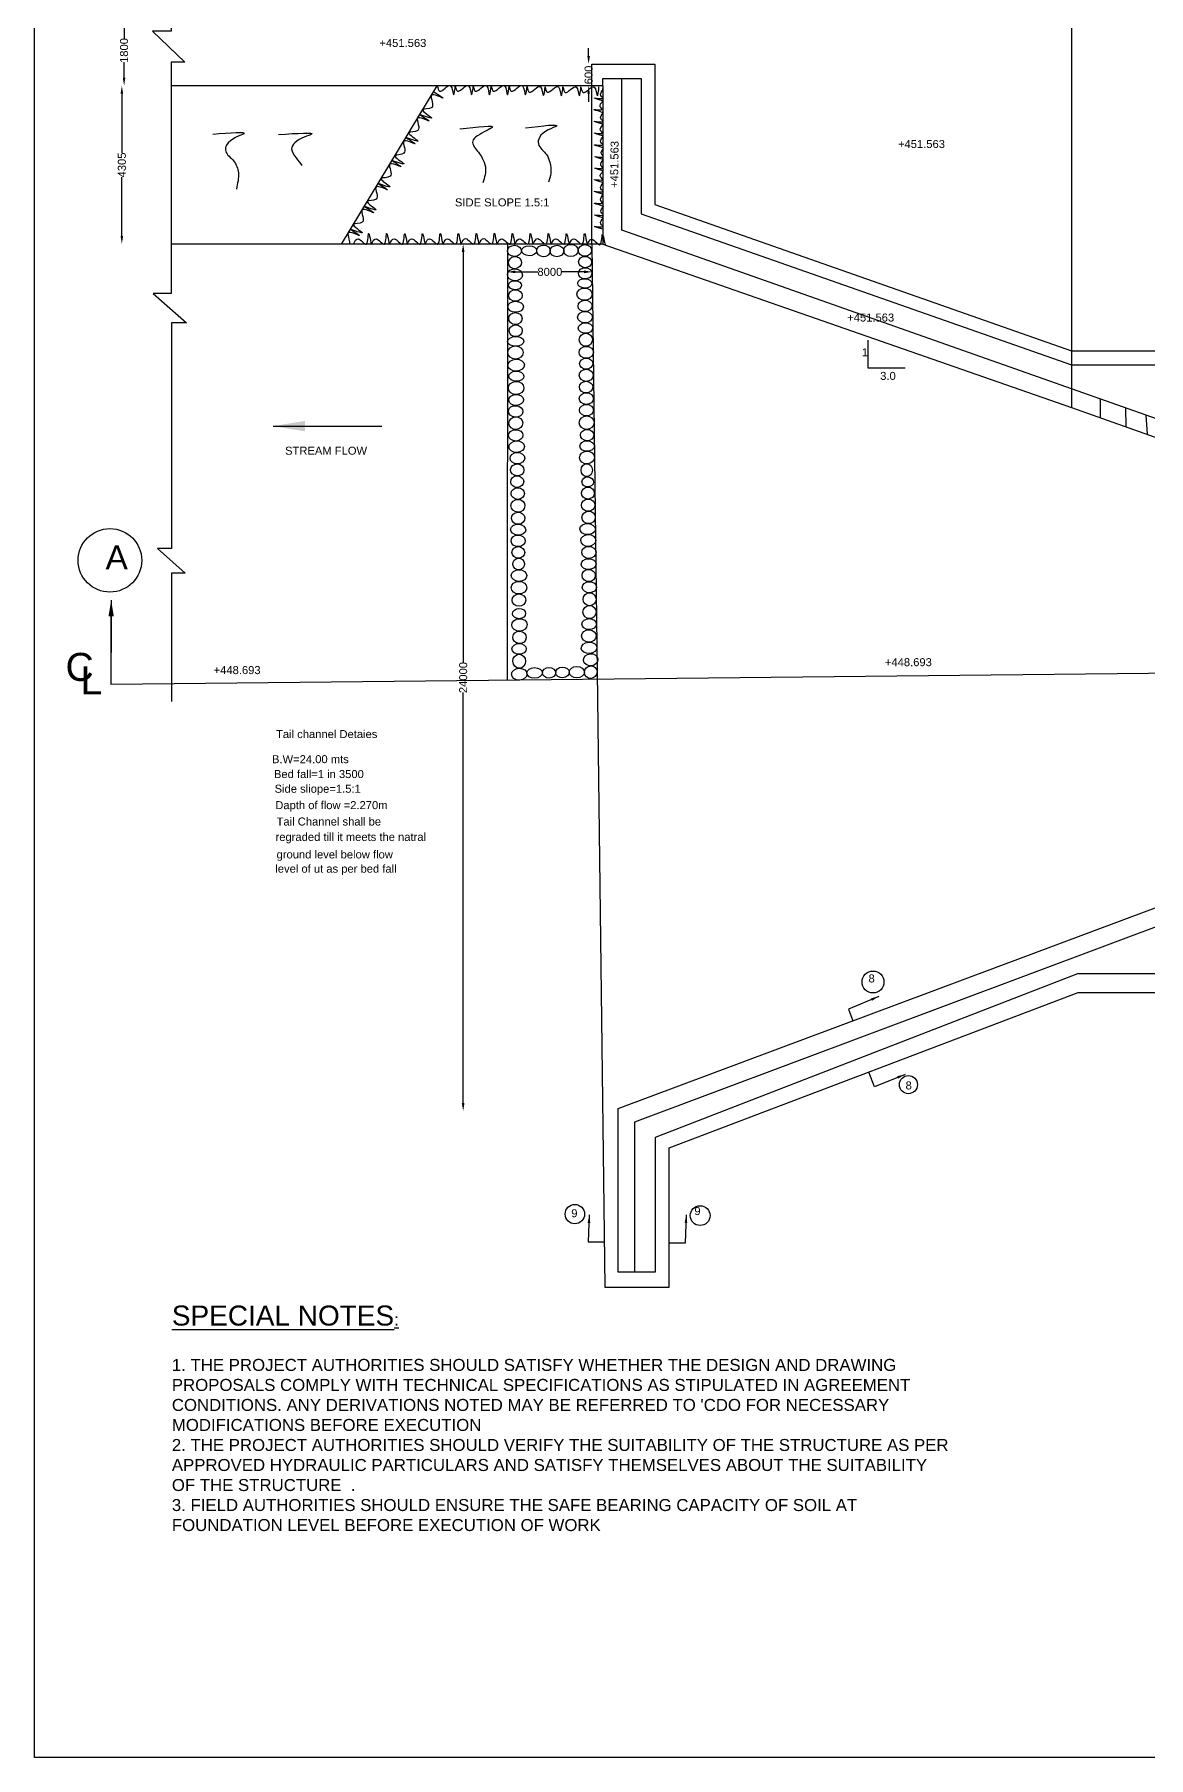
# Model space of a CAD drawing. Header units: millimetres. Extents: x 2122481 to 2151185, y 45593541 to 45612250.
# Drawn here: x 2122481 to 2129435, y 45593541 to 45604304 of the extents above; entities that cross this region are included whole.
import ezdxf

# ---------------------------------------------------------------- set-up
doc = ezdxf.new("R2010")
doc.units = ezdxf.units.MM
doc.header["$MEASUREMENT"] = 0
doc.header["$PDMODE"] = 32
doc.header["$PDSIZE"] = 300
for name, color, linetype in [('DIMENSIONS', 7, 'Continuous'), ('DRAWING', 2, 'Continuous'), ('TEXT', 7, 'Continuous')]:
    doc.layers.add(name, color=color, linetype=linetype)
doc.styles.get("Standard").update_dxf_attribs({"font": 'arial.ttf', "height": 50})
doc.dimstyles.get("Standard").update_dxf_attribs({"dimtxt": 50, "dimasz": 50, "dimexe": 0.18, "dimexo": 0.0625, "dimgap": 0.09, "dimtad": 0, "dimdec": 0, "dimzin": 0, "dimdsep": 46, "dimtxsty": 'Standard', "dimcen": 0.09, "dimse1": 1, "dimse2": 1, "dimadec": 0, "dimazin": 0, "dimtfac": 1, "dimtdec": 0, "dimtofl": 0, "dimtmove": 0, "dimatfit": 3, "dimfxl": 1, "dimtolj": 1, "dimtzin": 0, "dimarcsym": 0})

# ---------------------------------------------------------------- blocks, each defined once
blk = doc.blocks.new('*D90')
at = {"layer": 'Defpoints', "color": 0, "transparency": 16777216}
for p in [(2125157, 45602995), (2125157, 45602995), (2125231, 45597580)]:
    blk.add_point(p, dxfattribs=at)
at = {"layer": 'DIMENSIONS', "color": 0, "lineweight": -2, "transparency": 16777216}
for p, q in [((2125157, 45602945), (2125157, 45600382)), ((2125157, 45597630), (2125157, 45600193))]:
    blk.add_line(p, q, dxfattribs=at)
at = {"layer": 'DIMENSIONS', "color": 0, "transparency": 16777216}
for points in [[(2125148, 45602945), (2125165, 45602945), (2125157, 45602995)], [(2125148, 45597630), (2125165, 45597630), (2125157, 45597580)]]:
    blk.add_solid(points, dxfattribs=at)
at = {"layer": 'DIMENSIONS', "color": 0, "transparency": 16777216, "insert": (2125157, 45600287), "char_height": 50, "attachment_point": 5, "rotation": 90}
blk.add_mtext('\\A1;24000', dxfattribs=at)
blk = doc.blocks.new('*D91')
at = {"layer": 'Defpoints', "color": 0, "transparency": 16777216}
for p in [(2125940, 45604119), (2125959, 45604119), (2125959, 45603984)]:
    blk.add_point(p, dxfattribs=at)
at = {"layer": 'DIMENSIONS', "color": 0, "lineweight": -2, "transparency": 16777216}
for p, q in [((2125940, 45604169), (2125940, 45604219)), ((2125940, 45603934), (2125940, 45603884))]:
    blk.add_line(p, q, dxfattribs=at)
at = {"layer": 'DIMENSIONS', "color": 0, "transparency": 16777216}
for points in [[(2125932, 45604169), (2125948, 45604169), (2125940, 45604119)], [(2125932, 45603934), (2125948, 45603934), (2125940, 45603984)]]:
    blk.add_solid(points, dxfattribs=at)
at = {"layer": 'DIMENSIONS', "color": 0, "transparency": 16777216, "insert": (2125940, 45604051), "char_height": 50, "attachment_point": 5, "rotation": 90}
blk.add_mtext('\\A1;600', dxfattribs=at)
blk = doc.blocks.new('*D92')
at = {"layer": 'Defpoints', "color": 0, "transparency": 16777216}
for p in [(2123026, 45603984), (2123333, 45603984), (2123333, 45602995)]:
    blk.add_point(p, dxfattribs=at)
at = {"layer": 'DIMENSIONS', "color": 0, "lineweight": -2, "transparency": 16777216}
for p, q in [((2123026, 45603934), (2123026, 45603565)), ((2123026, 45603045), (2123026, 45603413))]:
    blk.add_line(p, q, dxfattribs=at)
at = {"layer": 'DIMENSIONS', "color": 0, "transparency": 16777216}
for points in [[(2123018, 45603934), (2123034, 45603934), (2123026, 45603984)], [(2123018, 45603045), (2123034, 45603045), (2123026, 45602995)]]:
    blk.add_solid(points, dxfattribs=at)
at = {"layer": 'DIMENSIONS', "color": 0, "transparency": 16777216, "insert": (2123026, 45603489), "char_height": 50, "attachment_point": 5, "rotation": 90}
blk.add_mtext('\\A1;4305', dxfattribs=at)
blk = doc.blocks.new('*D93')
at = {"layer": 'Defpoints', "color": 0, "transparency": 16777216}
for p in [(2123040, 45604424), (2123333, 45604424), (2123333, 45603984)]:
    blk.add_point(p, dxfattribs=at)
at = {"layer": 'DIMENSIONS', "color": 0, "lineweight": -2, "transparency": 16777216}
for p, q in [((2123040, 45604374), (2123040, 45604276)), ((2123040, 45604034), (2123040, 45604132))]:
    blk.add_line(p, q, dxfattribs=at)
at = {"layer": 'DIMENSIONS', "color": 0, "transparency": 16777216}
for points in [[(2123032, 45604374), (2123048, 45604374), (2123040, 45604424)], [(2123032, 45604034), (2123048, 45604034), (2123040, 45603984)]]:
    blk.add_solid(points, dxfattribs=at)
at = {"layer": 'DIMENSIONS', "color": 0, "transparency": 16777216, "insert": (2123040, 45604204), "char_height": 50, "attachment_point": 5, "rotation": 90}
blk.add_mtext('\\A1;1800', dxfattribs=at)
blk = doc.blocks.new('*D105')
at = {"layer": 'Defpoints', "color": 0}
for p in [(2125433, 45602789), (2125962, 45602821), (2125962, 45602796)]:
    blk.add_point(p, dxfattribs=at)
at = {"layer": 'TEXT', "color": 0, "lineweight": -2}
for p, q in [((2125483, 45602821), (2125623, 45602821)), ((2125912, 45602821), (2125772, 45602821))]:
    blk.add_line(p, q, dxfattribs=at)
at = {"layer": 'TEXT', "color": 0}
for points in [[(2125483, 45602830), (2125483, 45602813), (2125433, 45602821)], [(2125912, 45602830), (2125912, 45602813), (2125962, 45602821)]]:
    blk.add_solid(points, dxfattribs=at)
at = {"layer": 'TEXT', "color": 0, "insert": (2125698, 45602821), "char_height": 50, "attachment_point": 5}
blk.add_mtext('\\A1;8000', dxfattribs=at)

msp = doc.modelspace()

# ---------------------------------------------------------------- linework, layer by layer
at = {"layer": 'DRAWING', "color": 0}
for points in [[(2123332.9, 45606602.7), (2123332.9, 45605418), (2123224.4, 45605418), (2123419.5, 45605226.8), (2123332.9, 45605226.8), (2123332.9, 45604324.3), (2123217.8, 45604324.3), (2123418.2, 45604131.6), (2123332.9, 45604131.6), (2123332.9, 45602686.5), (2123222, 45602686.5), (2123429.7, 45602501.9), (2123335.2, 45602501.9), (2123335.2, 45601092.5), (2123249, 45601092.5), (2123420.3, 45600938.6), (2123335.2, 45600938.6), (2123335.2, 45600136.7)], [(2128544, 45604879.5), (2128955.4, 45604424.3), (2128955.4, 45601973.6)], [(2125959.2, 45602995.1), (2125959.2, 45604119.4), (2126353.1, 45604119.4), (2126353.1, 45603241.7), (2128955.4, 45602327.7), (2130295.5, 45602327.7), (2130295.5, 45601867.4)], [(2126028.2, 45603983.6), (2126028.2, 45604028.9), (2126268, 45604028.9), (2126268, 45603184.6), (2128955.4, 45602240.8), (2130220.4, 45602240.8), (2130220.4, 45598435.5), (2128992.3, 45598435.5), (2126354.6, 45597413.4), (2126354.6, 45596572.1), (2126123.7, 45596572.1), (2126123.7, 45597594.5), (2129650.5, 45598912.7), (2129633.6, 45601850.3), (2130220.4, 45602240.8)], [(2129633.6, 45601850.3), (2126148.2, 45603080.9), (2126148.1, 45604028.9)], [(2126028.2, 45603983.6), (2123332.9, 45603983.6)], [(2126028.2, 45603983.6), (2126028.2, 45602995.1), (2123332.9, 45602995.1)], [(2124397.7, 45602995.1), (2124995.2, 45603983.6)], [(2125433.5, 45602995.1), (2125432.1, 45600270.4)], [(2125959.2, 45602995.1), (2126041.1, 45596478.4), (2126443.2, 45596478.4), (2126443.2, 45597348.8), (2128995.6, 45598319.7), (2130314.3, 45598319.7), (2130314.3, 45598775.9), (2131509.1, 45598775.9)], [(2126028.2, 45602995.1), (2128955.4, 45601973.6), (2129634.3, 45601733.3)], [(2146775.2, 45600442.8), (2146775.2, 45600346), (2135873.4, 45600346), (2130220.4, 45600321), (2122959.2, 45600244.2), (2122959.2, 45600712.3)], [(2129650.5, 45598912.7), (2129650.5, 45598792.2), (2126226.2, 45597508.9), (2126226.2, 45596572.1)]]:
    msp.add_lwpolyline(points, dxfattribs=at)
msp.add_circle((2122951.6, 45601019), 198.4, dxfattribs=at)
for centre, major_axis, ratio in [((2125477, 45602952.3), (-43.7, 1.3), 0.7952051), ((2125568.3, 45602953.5), (-47.3, 0.4), 0.6613514), ((2125658.2, 45602952.4), (-42.2, 1.2), 0.8672483), ((2125742.5, 45602951.5), (-43, 0.3), 0.8286956), ((2125829.4, 45602954.7), (-45, 0.4), 0.8386486), ((2125916.6, 45602955.3), (-41.9, -0.4), 0.8674783), ((2125480.1, 45602803.5), (-46.5, 2.4), 0.8059756), ((2125480.1, 45602878.9), (-40.2, -3.7), 0.9414582), ((2125918.5, 45602812.1), (-41.7, 1.7), 0.8323417), ((2125918, 45602882.8), (-40.9, 0.5), 0.8667524), ((2125480.5, 45602737.8), (-40.4, 2.2), 0.6978248), ((2125916.1, 45602749.4), (-44.4, 1.4), 0.6622447), ((2125484.4, 45602603.1), (-48.3, 0), 0.7149439), ((2125482.8, 45602673.2), (-42.8, 0), 0.8311996), ((2125914.9, 45602682), (-47.7, -0.3), 0.7875335), ((2125917.8, 45602608.3), (-43.9, -1.5), 0.8068951), ((2125482.8, 45602529.8), (-41.6, 0), 0.8915746), ((2125917.8, 45602538.3), (-46.6, -0.3), 0.7549891), ((2125485.1, 45602386.9), (-50.9, -1.3), 0.6003986), ((2125484.7, 45602453.4), (-41.1, -1.3), 0.8929743), ((2125920.9, 45602470.4), (-45.5, -0.7), 0.725061), ((2125922.8, 45602397.1), (-41.1, 0), 0.990283), ((2125483.6, 45602317.3), (-47.6, 0), 0.8684284), ((2125925.4, 45602318.9), (-45.1, -0.3), 0.8110344), ((2125487.2, 45602238), (-51.9, -1.7), 0.7177501), ((2125488.6, 45602169.3), (-47.5, -1.1), 0.6632454), ((2125925.2, 45602175), (-43.4, 0.6), 0.8696636), ((2125925.2, 45602247.7), (-41.2, 0.6), 0.8368462), ((2125487.6, 45602096.1), (-48.8, -1.4), 0.8334352), ((2125924.5, 45602101.4), (-41.9, 0.8), 0.862396), ((2125484.5, 45601949.9), (-45, 3.4), 0.791052), ((2125487.2, 45602021), (-46.3, -2.1), 0.7436199), ((2125925.9, 45602029.6), (-44.2, 0.3), 0.8170612), ((2125926.2, 45601957.7), (-43.7, 0), 0.8260668), ((2125485.6, 45601875.9), (-43.3, -1.7), 0.9200403), ((2125927.6, 45601879.2), (-46.1, 0), 0.9216674), ((2125484.9, 45601799.8), (-45.4, -1), 0.7758044), ((2125491.1, 45601729.4), (-49, -1.1), 0.7350733), ((2125930.6, 45601732.9), (-45.2, 0), 0.7186085), ((2125930.6, 45601801.6), (-41.9, 0.9), 0.8393419), ((2125495.4, 45601657.6), (-45.9, -0.5), 0.7756597), ((2125929.5, 45601661.6), (-46.4, -1.4), 0.8483795), ((2125494.2, 45601584), (-42.3, 1.8), 0.8797158), ((2125494.1, 45601511), (-40.5, -1.3), 0.9034698), ((2125928.3, 45601582.5), (0, 40.5), 0.86125), ((2125934.5, 45601509), (-36, 0.9), 0.8718443), ((2125497.6, 45601436.6), (-41.3, 0), 0.8766136), ((2125935.6, 45601439.6), (-40.3, 1.3), 0.923616), ((2125498.8, 45601360.3), (-43.7, 1.3), 0.9173422), ((2125937, 45601363.9), (-42.3, 0), 0.887874), ((2125939.7, 45601287.5), (-41.8, -0.6), 0.9313531), ((2125500.3, 45601210.7), (-47.2, 2.7), 0.711924), ((2125499.9, 45601282.2), (-41.1, -2.5), 0.9235129), ((2125933.9, 45601214.7), (-48.4, 2.3), 0.7119502), ((2125499.9, 45601141.2), (-44.4, -1.9), 0.8083446), ((2125937.6, 45601143.3), (-46.8, -0.9), 0.7914303), ((2125501, 45601068.8), (-39.9, 0.4), 0.9143364), ((2125503.4, 45600996.5), (-36.6, -2.8), 0.9804768), ((2125940.4, 45600995.7), (-46.4, -1.7), 0.720829), ((2125941.8, 45601068.6), (-44.3, -1.4), 0.853831), ((2125505.7, 45600924.2), (-49, 0.5), 0.7427863), ((2125940.4, 45600924.7), (-41.4, -0.8), 0.9194881), ((2125505, 45600848.6), (-48.6, 0.5), 0.8057222), ((2125505, 45600770.8), (-42.8, -0.4), 0.9038986), ((2125944.8, 45600851.3), (-44.8, -0.9), 0.7741365), ((2125946, 45600776.5), (0, 40.5), 0.9944074), ((2125505.7, 45600686.5), (-41.2, -0.5), 0.7680279), ((2125946, 45600696.4), (0, 41.2), 0.9991092), ((2125508.1, 45600615.8), (-48.1, -2.4), 0.8139174), ((2125508.3, 45600538), (-42.3, 2.3), 0.9144344), ((2125942, 45600546.8), (-45.5, 1.8), 0.8374798), ((2125943.1, 45600620.9), (-45.2, 0.5), 0.7577739), ((2125506.2, 45600466), (-44.7, 0), 0.7461767), ((2125942.7, 45600472.8), (-49, -3.2), 0.7302716), ((2125506.6, 45600389), (-0.4, 43.7), 0.9068112), ((2125866.8, 45600320.7), (-47.3, 0.4), 0.759664), ((2125953.1, 45600398.1), (-45.1, -4.1), 0.8446683), ((2125953.4, 45600320.8), (-39.4, -0.5), 1), ((2125507.3, 45600308.2), (-47.9, -0.5), 0.7728556), ((2125602.9, 45600316.2), (-48.6, -0.2), 0.681238), ((2125692.9, 45600316.8), (-41.4, -0.4), 0.793818), ((2125776.9, 45600319.1), (-42.6, -2), 0.7854859)]:
    msp.add_ellipse(centre, major_axis=major_axis, ratio=ratio, dxfattribs=at)
for points in [[(2123593.1, 45603681.4), (2123788, 45603684.2), (2123680, 45603613), (2123675, 45603574.9), (2123723.8, 45603514.9), (2123753.4, 45603439.8), (2123740.7, 45603338.9)], [(2124003.6, 45603679.5), (2124210.8, 45603680.8), (2124105.4, 45603627.7), (2124085.9, 45603588.8), (2124114, 45603532.9), (2124150.3, 45603486.6)], [(2125136.8, 45603714.5), (2125338.2, 45603722.5), (2125246.6, 45603671.7), (2125216.3, 45603637.8), (2125251.6, 45603568.2), (2125275.7, 45603531.9), (2125295.3, 45603477.4), (2125280.2, 45603377.5)], [(2125545.6, 45603721.1), (2125738.7, 45603731.9), (2125632.4, 45603660.4), (2125626.7, 45603620.9), (2125678.5, 45603551.7), (2125697.5, 45603505.9), (2125703.4, 45603436.3), (2125689, 45603381.8)]]:
    msp.add_spline(points, degree=3, dxfattribs=at)
at = {"layer": 'TEXT', "color": 0}
msp.add_lwpolyline([(2151126.1, 45593540.9), (2122480.5, 45593540.9), (2122480.5, 45612249.7), (2151126.1, 45612249.7)], close=True, dxfattribs=at)
at = {"layer": 'TEXT'}
msp.add_lwpolyline([(2127683.9, 45602394.3), (2127683.9, 45602222), (2127915.4, 45602222)], dxfattribs=at)
at = {"layer": 'TEXT', "color": 0}
for points in [[(2129133.4, 45602026.9), (2129133.3, 45601910.6)], [(2129291.6, 45601971.1), (2129294.8, 45601853.4)], [(2129419.4, 45601925.9), (2129426.3, 45601806.9)]]:
    msp.add_lwpolyline(points, dxfattribs=at)
for centre, radius in [((2127715.1, 45598385.4), 68.4), ((2127936.6, 45597744.2), 56.6), ((2125854.1, 45596935.6), 60.6), ((2126636.2, 45596926.1), 61.9)]:
    msp.add_circle(centre, radius, dxfattribs=at)
for points in [[(2124972.8, 45603946.5), (2125029.2, 45603907.3), (2124959.3, 45603924.3), (2124963.4, 45603884.3), (2124960.2, 45603848.3), (2124904.5, 45603833.6), (2124958.8, 45603784.1), (2124886.2, 45603803.3)], [(2124995.2, 45603983.6), (2125009.4, 45603949.3), (2125078.5, 45603983.6), (2125096.4, 45603927.8), (2125107.3, 45603983.6), (2125107.3, 45603983.8)], [(2125107.3, 45603983.6), (2125121.5, 45603949.3), (2125190.6, 45603983.6), (2125208.5, 45603927.8), (2125219.4, 45603983.6), (2125219.4, 45603983.8)], [(2125219.4, 45603983.6), (2125233.6, 45603949.3), (2125302.8, 45603983.6), (2125320.6, 45603927.8), (2125331.5, 45603983.6), (2125331.5, 45603983.8)], [(2125331.5, 45603983.6), (2125345.7, 45603949.3), (2125414.9, 45603983.6), (2125432.7, 45603927.8), (2125443.6, 45603983.6), (2125443.6, 45603983.8)], [(2125443.6, 45603983.6), (2125457.8, 45603949.3), (2125527, 45603983.6), (2125544.8, 45603927.8), (2125555.8, 45603983.6), (2125555.8, 45603983.8)], [(2125555.6, 45603977.9), (2125569.8, 45603943.6), (2125638.9, 45603977.9), (2125656.8, 45603922.1), (2125667.7, 45603977.9), (2125667.7, 45603978.1)], [(2125667.7, 45603977.2), (2125681.9, 45603942.9), (2125751, 45603977.2), (2125768.9, 45603921.4), (2125779.8, 45603977.2), (2125779.8, 45603977.4)], [(2125779.8, 45603976.5), (2125794, 45603942.2), (2125863.2, 45603976.5), (2125881, 45603920.8), (2125891.9, 45603976.5), (2125891.9, 45603976.8)], [(2125891.9, 45603975.9), (2125906.1, 45603941.6), (2125975.3, 45603975.9), (2125993.1, 45603920.1), (2126004, 45603975.9), (2126004, 45603976.1)], [(2126027.6, 45603889.2), (2125976.6, 45603907.5), (2126027.6, 45603907.5), (2126013.7, 45603931.8), (2126027.6, 45603962.8), (2126024.8, 45603962.8)], [(2124886.2, 45603803.3), (2124942.6, 45603764), (2124872.7, 45603781), (2124876.8, 45603741.1), (2124873.6, 45603705), (2124817.9, 45603690.3), (2124872.2, 45603640.9), (2124799.6, 45603660)], [(2126025.3, 45603817.4), (2125974.2, 45603835.7), (2126025.3, 45603835.7), (2126011.3, 45603860), (2126025.3, 45603891), (2126022.4, 45603891)], [(2126028.2, 45603743.8), (2125977.1, 45603762.1), (2126028.2, 45603762.1), (2126014.2, 45603786.4), (2126028.2, 45603817.4), (2126025.3, 45603817.4)], [(2126026.9, 45603670.5), (2125975.9, 45603688.8), (2126026.9, 45603688.8), (2126013, 45603713.1), (2126026.9, 45603744.1), (2126024, 45603744.1)], [(2124799.6, 45603660), (2124856, 45603620.8), (2124786.1, 45603637.8), (2124790.2, 45603597.8), (2124787, 45603561.8), (2124731.3, 45603547.1), (2124785.6, 45603497.6), (2124713, 45603516.7)], [(2126028.7, 45603596.9), (2125977.7, 45603615.2), (2126028.7, 45603615.2), (2126014.8, 45603639.5), (2126028.7, 45603670.5), (2126025.9, 45603670.5)], [(2126031.6, 45603523.4), (2125980.6, 45603541.6), (2126031.6, 45603541.6), (2126017.7, 45603566), (2126031.6, 45603596.9), (2126028.7, 45603596.9)], [(2124713, 45603516.7), (2124769.4, 45603477.5), (2124699.5, 45603494.5), (2124703.6, 45603454.5), (2124700.4, 45603418.5), (2124644.7, 45603403.8), (2124699, 45603354.3), (2124626.4, 45603373.5)], [(2126029.3, 45603451.6), (2125978.2, 45603469.9), (2126029.3, 45603469.9), (2126015.3, 45603494.2), (2126029.3, 45603525.2), (2126026.4, 45603525.2)], [(2124626.4, 45603373.5), (2124682.8, 45603334.3), (2124612.9, 45603351.3), (2124617, 45603311.3), (2124613.8, 45603275.3), (2124558.1, 45603260.5), (2124612.4, 45603211.1), (2124539.8, 45603230.2)], [(2126026.9, 45603379.8), (2125975.9, 45603398.1), (2126026.9, 45603398.1), (2126013, 45603422.4), (2126026.9, 45603453.4), (2126024.1, 45603453.4)], [(2126028.2, 45603306.2), (2125977.1, 45603324.5), (2126028.2, 45603324.5), (2126014.2, 45603348.8), (2126028.2, 45603379.8), (2126025.3, 45603379.8)], [(2126027.6, 45603232.7), (2125976.6, 45603251), (2126027.6, 45603251), (2126013.7, 45603275.3), (2126027.6, 45603306.3), (2126024.7, 45603306.3)], [(2124539.8, 45603230.2), (2124596.2, 45603191), (2124526.4, 45603208), (2124530.4, 45603168), (2124527.2, 45603132), (2124471.5, 45603117.3), (2124525.8, 45603067.8), (2124453.2, 45603087)], [(2126028.2, 45603087.4), (2125977.1, 45603105.7), (2126028.2, 45603105.7), (2126014.2, 45603130), (2126028.2, 45603161), (2126025.3, 45603161)], [(2126030.5, 45603159.1), (2125979.4, 45603177.4), (2126030.5, 45603177.4), (2126016.5, 45603201.7), (2126030.5, 45603232.7), (2126027.6, 45603232.7)], [(2124472.1, 45602995.1), (2124500.8, 45603028.2), (2124552.6, 45602995.1), (2124567.8, 45603060.8), (2124584.7, 45602995.1), (2124584.7, 45602995.6)], [(2124584.7, 45602995.1), (2124613.5, 45603028.2), (2124665.3, 45602995.1), (2124680.5, 45603060.8), (2124697.4, 45602995.1), (2124697.4, 45602995.6)], [(2124697.4, 45602995.1), (2124726.1, 45603028.2), (2124777.9, 45602995.1), (2124793.1, 45603060.8), (2124810, 45602995.1), (2124810, 45602995.6)], [(2124808, 45602995.1), (2124836.7, 45603028.2), (2124888.5, 45602995.1), (2124903.7, 45603060.8), (2124920.6, 45602995.1), (2124920.6, 45602995.6)], [(2124918.6, 45602995.1), (2124947.3, 45603028.2), (2124999.1, 45602995.1), (2125014.3, 45603060.8), (2125031.2, 45602995.1), (2125031.2, 45602995.6)], [(2125031.2, 45602995.6), (2125059.9, 45603028.6), (2125111.7, 45602995.6), (2125126.9, 45603061.3), (2125143.8, 45602995.6), (2125143.8, 45602996)], [(2125143.8, 45602996), (2125172.6, 45603029.1), (2125224.4, 45602996), (2125239.6, 45603061.7), (2125256.5, 45602996), (2125256.5, 45602996.5)], [(2125256.5, 45602996.5), (2125285.2, 45603029.5), (2125337, 45602996.5), (2125352.2, 45603062.2), (2125369.1, 45602996.5), (2125369.1, 45602996.9)], [(2125369.1, 45602995.1), (2125397.8, 45603028.2), (2125449.6, 45602995.1), (2125464.8, 45603060.8), (2125481.7, 45602995.1), (2125481.7, 45602995.6)], [(2125481.7, 45602995.6), (2125510.4, 45603028.6), (2125562.2, 45602995.6), (2125577.4, 45603061.3), (2125594.3, 45602995.6), (2125594.3, 45602996)], [(2125594.3, 45602995.8), (2125623, 45603028.9), (2125674.8, 45602995.8), (2125690, 45603061.5), (2125706.9, 45602995.8), (2125706.9, 45602996.3)], [(2125706.9, 45602995.1), (2125735.6, 45603028.2), (2125787.4, 45602995.1), (2125802.7, 45603060.8), (2125819.5, 45602995.1), (2125819.5, 45602995.6)], [(2125819.5, 45602995.6), (2125848.3, 45603028.6), (2125900.1, 45602995.6), (2125915.3, 45603061.3), (2125932.2, 45602995.6), (2125932.2, 45602996)], [(2125931.7, 45602991.7), (2125960.4, 45603024.8), (2126012.2, 45602991.7), (2126027.4, 45603057.4), (2126044.3, 45602991.7), (2126044.3, 45602992.2)]]:
    msp.add_spline(points, degree=3, dxfattribs=at)
msp.add_open_spline([(2124453.2, 45603087), (2124485.1, 45603066.5), (2124550.5, 45603024.6), (2124422.3, 45603090.1), (2124444.1, 45603029.2), (2124448.1, 45603002.8), (2124445, 45602995.1)], degree=3, knots=[0, 0, 0, 0, 68.7112397, 140.5975705, 180.7744404, 208.214507, 208.214507, 208.214507, 208.214507], dxfattribs=at)

# ---------------------------------------------------------------- texts
for s, height, p in [('+451.563', 50, (2124633.7, 45604226.2)), ('+451.563', 50, (2127871.3, 45603595.1)), ('SIDE SLOPE 1.5:1', 50, (2125105.4, 45603230.3)), ('STREAM FLOW', 50, (2124044.8, 45601679.2)), ('    A', 150, (2122691, 45600962.6)), ('C', 175, (2122674, 45600266.2)), ('L', 175, (2122768.2, 45600181.9)), ('+448.693', 50, (2123598.9, 45600308.7)), ('+448.693', 50, (2127789.6, 45600358.1)), ('Tail channel Detaies', 50, (2123988.4, 45599909.2)), ('B.W=24.00 mts', 50, (2123963.3, 45599752.3)), ('Bed fall=1 in 3500', 50, (2123975.6, 45599659.3)), ('Side sliope=1.5:1', 50, (2123979.7, 45599567.6)), ('Dapth of flow =2.270m', 50, (2123983.8, 45599465.1)), ('Tail Channel shall be', 50, (2123992, 45599362.8)), ('regraded till it meets the natral', 50, (2123985.5, 45599266.6)), ('ground level below flow', 50, (2123992, 45599157.3)), ('level of ut as per bed fall', 50, (2123984.1, 45599068.3)), ('8', 50, (2127687.5, 45598382.5)), ('8', 50, (2127918.7, 45597714.2)), ('9', 50, (2125831.6, 45596915.8)), ('9', 50, (2126600, 45596929.3))]:
    msp.add_text(s, height=height, dxfattribs=at).set_placement(p)
msp.add_text('+451.563', height=50, rotation=89.39544, dxfattribs=at).set_placement((2126124.3, 45603345.4))
at = {"layer": 'TEXT'}
for s, p in [('+451.563', (2127554.4, 45602510.9)), ('1', (2127646.3, 45602294)), ('3.0', (2127760.3, 45602146.4))]:
    msp.add_text(s, height=50, dxfattribs=at).set_placement(p)
at = {"layer": 'TEXT', "color": 0, "insert": (2123338.1, 45596364.3), "char_height": 75, "width": 4860.391, "attachment_point": 1}
msp.add_mtext("{\\H1.6667x;\\LSPECIAL NOTES\\H0.6x;: \\P\\P}1. THE PROJECT AUTHORITIES SHOULD SATISFY WHETHER THE DESIGN AND DRAWING PROPOSALS COMPLY WITH TECHNICAL SPECIFICATIONS AS STIPULATED IN AGREEMENT CONDITIONS. ANY DERIVATIONS NOTED MAY BE REFERRED TO 'CDO FOR NECESSARY MODIFICATIONS BEFORE EXECUTION \\P2. THE PROJECT AUTHORITIES SHOULD VERIFY THE SUITABILITY OF THE STRUCTURE AS PER APPROVED HYDRAULIC PARTICULARS AND SATISFY THEMSELVES ABOUT THE SUITABILITY OF THE STRUCTURE  . \\P3. FIELD AUTHORITIES SHOULD ENSURE THE SAFE BEARING CAPACITY OF SOIL AT FOUNDATION LEVEL BEFORE EXECUTION OF WORK ", dxfattribs=at)

# ---------------------------------------------------------------- dimensions: what is measured, and where the dimension line sits
at = {"layer": 'DIMENSIONS', "color": 0}
for base, p1, p2, text, picture, middle in [((2123040.1, 45604424.3), (2123332.9, 45603983.6), (2123332.9, 45604424.3), '1800', '*D93', (2123040.1, 45604204)), ((2125940, 45604119.4), (2125959.2, 45603983.6), (2125959.2, 45604119.4), '600', '*D91', (2125940, 45604051.5)), ((2123026.1, 45603983.6), (2123332.9, 45602995.1), (2123332.9, 45603983.6), '4305', '*D92', (2123026.1, 45603489.4)), ((2125156.6, 45602995.1), (2125230.5, 45597579.7), (2125156.6, 45602995.1), '24000', '*D90', (2125156.6, 45600287.4))]:
    dim = msp.add_linear_dim(base=base, p1=p1, p2=p2, angle=90, text=text, dimstyle='Standard', dxfattribs=at)
    dim.commit()
    dim.dimension.update_dxf_attribs({"geometry": picture, "text_midpoint": middle})
at = {"layer": 'TEXT'}
dim = msp.add_linear_dim(base=(2125961.7, 45602821.4), p1=(2125433.4, 45602789.5), p2=(2125961.7, 45602796.1), text='8000', dimstyle='Standard', dxfattribs=at)
dim.commit()
dim.dimension.update_dxf_attribs({"geometry": '*D105', "text_midpoint": (2125697.5, 45602821.4)})

# ---------------------------------------------------------------- leaders
at = {"layer": 'DIMENSIONS', "color": 0}
for points, override in [([(2123969.7, 45601857.6), (2124650, 45601857.6)], {"dimasz": 200}), ([(2127752.2, 45598295.3), (2127561.9, 45598215.4), (2127589.2, 45598142.3)], {"dimgap": 0.09, "dimtad": 0}), ([(2127915.7, 45597808.5), (2127724.8, 45597729.8), (2127689.4, 45597822.8)], {"dimgap": 0.09, "dimtad": 0}), ([(2125944.3, 45596930.2), (2125936.9, 45596762), (2126037.5, 45596763.2)], {"dimgap": 0.09, "dimtad": 0}), ([(2126549.3, 45596931.2), (2126543.4, 45596754.8), (2126443.2, 45596754.8)], {"dimgap": 0.09, "dimtad": 0})]:
    msp.add_leader(points, dimstyle='Standard', override=override, dxfattribs=at)
at = {"layer": 'TEXT', "color": 0}
msp.add_leader([(2122959.2, 45600770), (2122959.2, 45600442.8)], dimstyle='Standard', override={"dimasz": 100, "dimgap": 0.09, "dimtad": 0}, dxfattribs=at)

doc.saveas('drawing.dxf')
